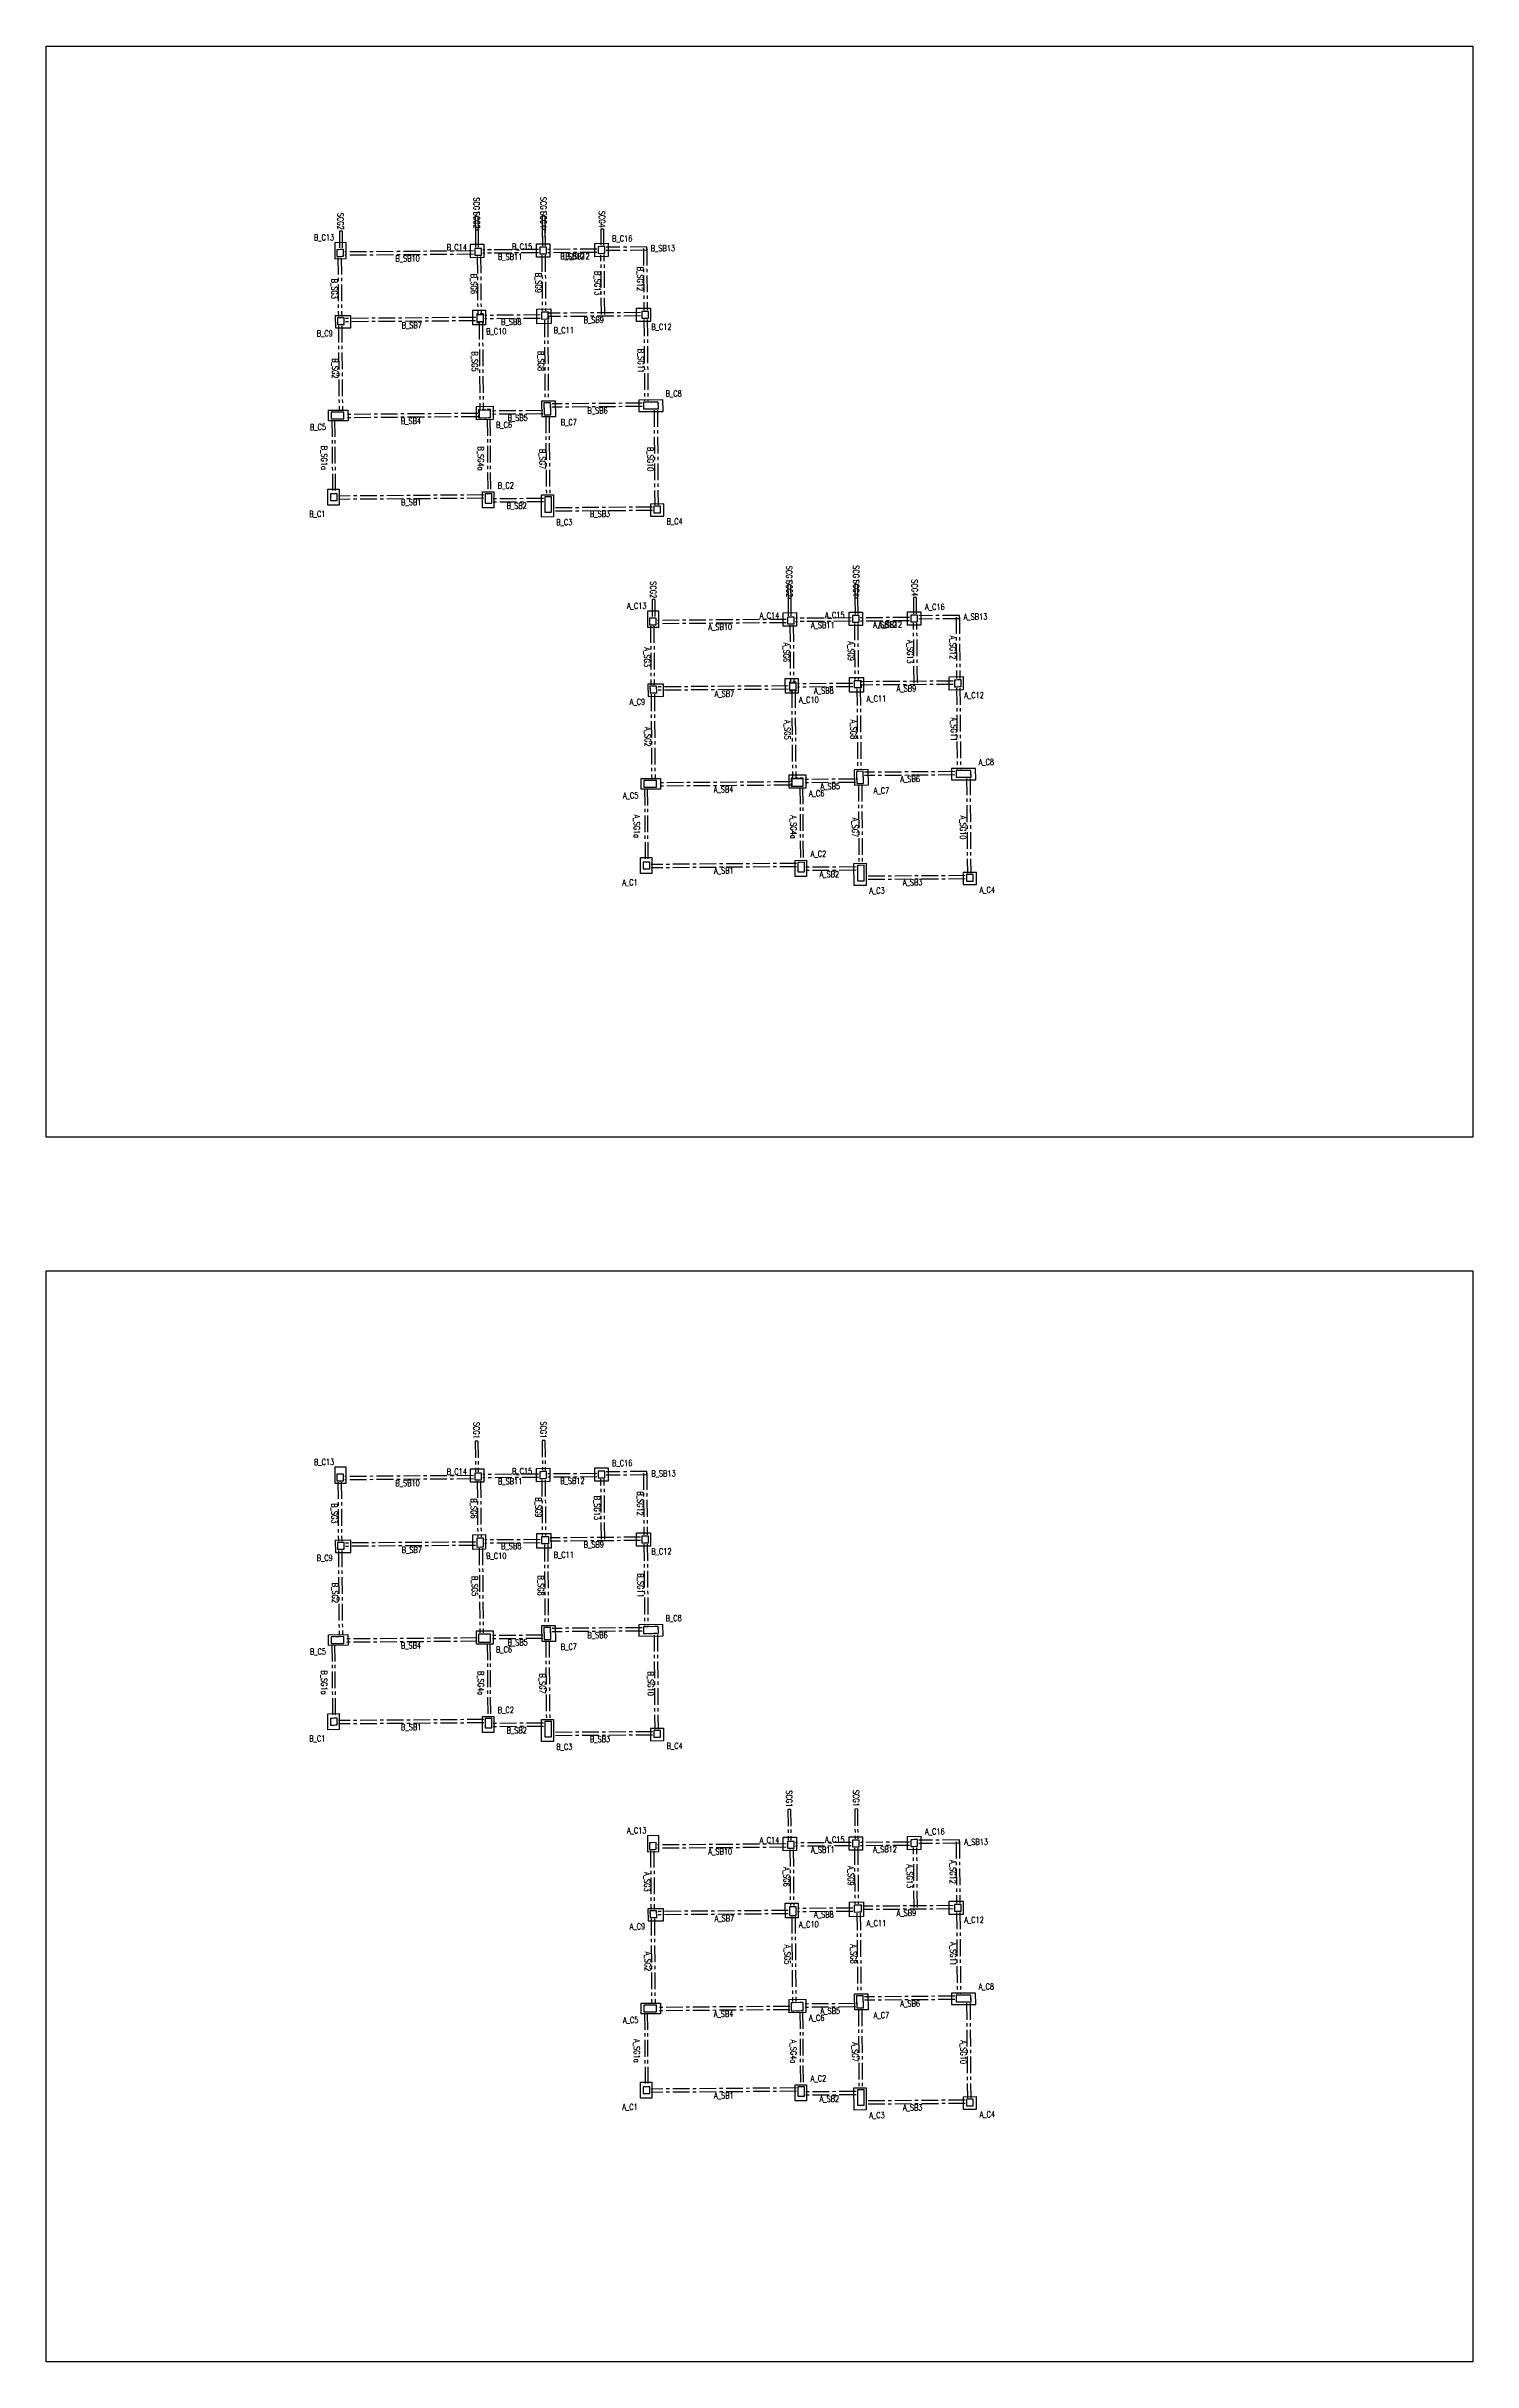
# Model space of a CAD drawing. Header units: millimetres. Extents: x 39613 to 69886, y 27475 to 191272.
# Drawn here: x 50002 to 60666, y 155650 to 172961 of the extents above; entities that cross this region are included whole.
import ezdxf
from ezdxf.enums import TextEntityAlignment as Align

# ---------------------------------------------------------------- set-up
doc = ezdxf.new("R2010")
doc.units = ezdxf.units.MM
doc.header["$LTSCALE"] = 100
doc.header["$MEASUREMENT"] = 0
doc.linetypes.add('CENTER', pattern=[2, 1.25, -0.25, 0.25, -0.25])
doc.linetypes.add('HIDDEN', pattern=[0.375, 0.25, -0.125])
for name, color, linetype in [('TC-COLUMN', 1, 'Continuous'), ('TC-TB', 2, 'Continuous'), ('TC-TC', 4, 'Continuous'), ('TC-虛鋼柱', 4, 'HIDDEN'), ('TC-鋼柱', 11, 'Continuous'), ('TC-鋼粱', 183, 'CENTER')]:
    doc.layers.add(name, color=color, linetype=linetype)
doc.styles.get("Standard").update_dxf_attribs({"font": 'txt.shx', "width": 0.8, "bigfont": 'ae.shx'})

msp = doc.modelspace()

# ---------------------------------------------------------------- linework, layer by layer
at = {"layer": 'Defpoints'}
for points in [[(60666.19, 172961.07), (60666.19, 164805.7), (50001.56, 164805.7), (50001.56, 172961.07)], [(60666.19, 163805.7), (60666.19, 155650.34), (50001.56, 155650.34), (50001.56, 163805.7)]]:
    msp.add_lwpolyline(points, close=True, dxfattribs=at)
at = {"layer": 'TC-COLUMN'}
for points in [[(52244.19, 171373.6), (52243.27, 171493.6), (52158.27, 171492.95), (52159.19, 171372.95)], [(53273.23, 171481.51), (53274, 171381.51), (53174, 171380.74), (53173.23, 171480.74)], [(53665.78, 171484.52), (53765.77, 171485.29), (53766.54, 171385.29), (53666.54, 171384.53)], [(54102.65, 171487.88), (54202.65, 171488.65), (54203.42, 171388.65), (54103.42, 171387.88)], [(52163.17, 170855.78), (52278.16, 170856.66), (52277.47, 170946.66), (52162.47, 170945.78)], [(53285.41, 170879.58), (53190.41, 170878.85), (53189.57, 170988.85), (53284.57, 170989.58)], [(53775.19, 170887.85), (53670.19, 170887.04), (53669.35, 170997.04), (53774.35, 170997.84)], [(54414.36, 171002.54), (54519.35, 171003.34), (54520.12, 170903.35), (54415.12, 170902.54)], [(52111.78, 170240.55), (52256.78, 170241.67), (52257.39, 170161.67), (52112.4, 170160.55)], [(53217.6, 170269.05), (53342.59, 170270.01), (53343.36, 170170.01), (53218.37, 170169.05)], [(53807.3, 170310.58), (53808.22, 170190.58), (53708.22, 170189.81), (53707.3, 170309.81)], [(54432.28, 170315.36), (54432.93, 170230.37), (54612.92, 170231.76), (54612.27, 170316.75)], [(52192.23, 169531.09), (52107.24, 169530.43), (52106.32, 169650.43), (52191.31, 169651.08)], [(53348.43, 169510.03), (53263.43, 169509.37), (53262.51, 169629.37), (53347.51, 169630.02)], [(53702.83, 169606.95), (53792.83, 169607.64), (53794.1, 169442.64), (53704.1, 169441.95)], [(54618.93, 169449.28), (54618.24, 169539.28), (54518.25, 169538.51), (54518.94, 169448.52)], [(54581.62, 168618.97), (54580.7, 168738.97), (54495.7, 168738.32), (54496.62, 168618.32)], [(55610.66, 168726.88), (55611.43, 168626.88), (55511.43, 168626.11), (55510.66, 168726.11)], [(56003.21, 168729.89), (56103.2, 168730.66), (56103.97, 168630.66), (56003.97, 168629.9)], [(56440.08, 168733.25), (56540.08, 168734.02), (56540.85, 168634.02), (56440.85, 168633.25)], [(54500.6, 168101.15), (54615.59, 168102.03), (54614.9, 168192.03), (54499.91, 168191.15)], [(55622.84, 168124.95), (55527.84, 168124.22), (55527, 168234.22), (55622, 168234.95)], [(56112.62, 168133.22), (56007.62, 168132.41), (56006.78, 168242.41), (56111.78, 168243.21)], [(56751.79, 168247.91), (56856.78, 168248.71), (56857.55, 168148.72), (56752.56, 168147.91)], [(54449.21, 167485.92), (54594.21, 167487.04), (54594.82, 167407.04), (54449.83, 167405.92)], [(55555.03, 167514.42), (55680.02, 167515.38), (55680.79, 167415.38), (55555.8, 167414.42)], [(56144.73, 167555.94), (56145.65, 167435.95), (56045.65, 167435.18), (56044.73, 167555.18)], [(56769.71, 167560.73), (56770.36, 167475.74), (56950.35, 167477.13), (56949.7, 167562.12)], [(54529.67, 166776.46), (54444.67, 166775.8), (54443.75, 166895.8), (54528.74, 166896.45)], [(55685.86, 166755.4), (55600.86, 166754.74), (55599.94, 166874.74), (55684.94, 166875.39)], [(56040.26, 166852.32), (56130.26, 166853.01), (56131.53, 166688.01), (56041.53, 166687.32)], [(56956.36, 166694.65), (56955.67, 166784.65), (56855.68, 166783.88), (56856.37, 166693.89)], [(52244.19, 162218.24), (52243.27, 162338.23), (52158.27, 162337.58), (52159.19, 162217.58)], [(53273.23, 162326.14), (53274, 162226.15), (53174, 162225.38), (53173.23, 162325.38)], [(53665.78, 162329.16), (53765.77, 162329.93), (53766.54, 162229.93), (53666.54, 162229.16)], [(54102.65, 162332.51), (54202.65, 162333.28), (54203.42, 162233.28), (54103.42, 162232.52)], [(52163.17, 161700.41), (52278.16, 161701.3), (52277.47, 161791.29), (52162.47, 161790.41)], [(53285.41, 161724.22), (53190.41, 161723.49), (53189.57, 161833.49), (53284.57, 161834.22)], [(53775.19, 161732.48), (53670.19, 161731.67), (53669.35, 161841.67), (53774.35, 161842.48)], [(54414.36, 161847.17), (54519.35, 161847.98), (54520.12, 161747.98), (54415.12, 161747.17)], [(52111.78, 161085.19), (52256.78, 161086.3), (52257.39, 161006.3), (52112.4, 161005.19)], [(53217.6, 161113.68), (53342.59, 161114.64), (53343.36, 161014.64), (53218.37, 161013.68)], [(53807.3, 161155.21), (53808.22, 161035.21), (53708.22, 161034.45), (53707.3, 161154.44)], [(54432.28, 161160), (54432.93, 161075.01), (54612.92, 161076.4), (54612.27, 161161.39)], [(52192.23, 160375.72), (52107.24, 160375.07), (52106.32, 160495.06), (52191.31, 160495.72)], [(53348.43, 160354.66), (53263.43, 160354.01), (53262.51, 160474.01), (53347.51, 160474.66)], [(53702.83, 160451.58), (53792.83, 160452.27), (53794.1, 160287.28), (53704.1, 160286.59)], [(54618.93, 160293.92), (54618.24, 160383.92), (54518.25, 160383.15), (54518.94, 160293.15)], [(54581.62, 159463.61), (54580.7, 159583.6), (54495.7, 159582.95), (54496.62, 159462.95)], [(55610.66, 159571.51), (55611.43, 159471.52), (55511.43, 159470.75), (55510.66, 159570.74)], [(56003.21, 159574.53), (56103.2, 159575.3), (56103.97, 159475.3), (56003.97, 159474.53)], [(56440.08, 159577.88), (56540.08, 159578.65), (56540.85, 159478.65), (56440.85, 159477.89)], [(56112.62, 158977.85), (56007.62, 158977.04), (56006.78, 159087.04), (56111.78, 159087.85)], [(56751.79, 159092.54), (56856.78, 159093.35), (56857.55, 158993.35), (56752.56, 158992.54)], [(54500.6, 158945.78), (54615.59, 158946.67), (54614.9, 159036.66), (54499.91, 159035.78)], [(55622.84, 158969.59), (55527.84, 158968.86), (55527, 159078.86), (55622, 159079.59)], [(56144.73, 158400.58), (56145.65, 158280.58), (56045.65, 158279.82), (56044.73, 158399.81)], [(56769.71, 158405.37), (56770.36, 158320.37), (56950.35, 158321.77), (56949.7, 158406.76)], [(54449.21, 158330.56), (54594.21, 158331.67), (54594.82, 158251.67), (54449.83, 158250.56)], [(55555.03, 158359.05), (55680.02, 158360.01), (55680.79, 158260.01), (55555.8, 158259.05)], [(54529.67, 157621.09), (54444.67, 157620.44), (54443.75, 157740.43), (54528.74, 157741.09)], [(55685.86, 157600.03), (55600.86, 157599.38), (55599.94, 157719.38), (55684.94, 157720.03)], [(56040.26, 157696.95), (56130.26, 157697.64), (56131.53, 157532.65), (56041.53, 157531.96)], [(56956.36, 157539.29), (56955.67, 157629.29), (56855.68, 157628.52), (56856.37, 157538.52)]]:
    msp.add_lwpolyline(points, close=True, dxfattribs=at)
at = {"layer": 'TC-虛鋼柱'}
for points in [[(52174.06, 171390.56), (52224.06, 171390.95), (52223.67, 171440.95), (52173.68, 171440.56)], [(53206.36, 171398.49), (53256.36, 171398.88), (53255.98, 171448.87), (53205.98, 171448.49)], [(53691.35, 171409.72), (53741.35, 171410.1), (53740.97, 171460.1), (53690.97, 171459.72)], [(54128.23, 171413.07), (54178.23, 171413.46), (54177.84, 171463.46), (54127.85, 171463.07)], [(52177.97, 170880.89), (52227.97, 170881.28), (52227.59, 170931.28), (52177.59, 170930.89)], [(53220.28, 170896.58), (53270.28, 170896.97), (53269.78, 170961.97), (53219.78, 170961.58)], [(53704.92, 170922.31), (53759.92, 170922.73), (53759.54, 170972.73), (53704.54, 170972.31)], [(54454.93, 170927.85), (54504.93, 170928.23), (54504.55, 170978.23), (54454.55, 170977.84)], [(52132.28, 170175.71), (52227.28, 170176.44), (52226.9, 170226.44), (52131.9, 170225.71)], [(53233.25, 170184.16), (53323.25, 170184.85), (53322.79, 170244.85), (53232.79, 170244.16)], [(53723.1, 170204.93), (53773.1, 170205.31), (53772.41, 170295.31), (53722.41, 170294.92)], [(54577.77, 170251.48), (54577.39, 170301.48), (54467.39, 170300.63), (54467.78, 170250.63)], [(52126.97, 169565.59), (52176.97, 169565.97), (52176.58, 169615.97), (52126.58, 169615.58)], [(53283.16, 169544.53), (53333.16, 169544.91), (53332.62, 169614.91), (53282.63, 169614.53)], [(53728.83, 169477.13), (53778.83, 169477.52), (53777.95, 169592.51), (53727.95, 169592.13)], [(54543.74, 169473.71), (54593.74, 169474.09), (54593.36, 169524.09), (54543.36, 169523.71)], [(54511.49, 168635.93), (54561.49, 168636.32), (54561.1, 168686.32), (54511.11, 168685.93)], [(55543.79, 168643.86), (55593.79, 168644.25), (55593.41, 168694.24), (55543.41, 168693.86)], [(56028.78, 168655.09), (56078.78, 168655.47), (56078.4, 168705.47), (56028.4, 168705.09)], [(56465.66, 168658.44), (56515.66, 168658.83), (56515.27, 168708.82), (56465.28, 168708.44)], [(54515.4, 168126.26), (54565.4, 168126.65), (54565.02, 168176.65), (54515.02, 168176.26)], [(55557.71, 168141.95), (55607.71, 168142.34), (55607.21, 168207.34), (55557.21, 168206.95)], [(56042.35, 168167.68), (56097.35, 168168.1), (56096.97, 168218.1), (56041.97, 168217.68)], [(56792.36, 168173.22), (56842.36, 168173.6), (56841.98, 168223.6), (56791.98, 168223.21)], [(54469.71, 167421.08), (54564.71, 167421.81), (54564.33, 167471.81), (54469.33, 167471.08)], [(55570.68, 167429.53), (55660.68, 167430.22), (55660.22, 167490.22), (55570.22, 167489.53)], [(56060.54, 167450.3), (56110.53, 167450.68), (56109.84, 167540.68), (56059.84, 167540.29)], [(56915.2, 167496.85), (56914.82, 167546.85), (56804.82, 167546), (56805.21, 167496)], [(54464.4, 166810.96), (54514.4, 166811.34), (54514.01, 166861.34), (54464.01, 166860.95)], [(55620.59, 166789.9), (55670.59, 166790.28), (55670.05, 166860.28), (55620.06, 166859.9)], [(56066.26, 166722.5), (56116.26, 166722.89), (56115.38, 166837.88), (56065.38, 166837.5)], [(56881.17, 166719.08), (56931.17, 166719.46), (56930.79, 166769.46), (56880.79, 166769.07)], [(52174.06, 162235.2), (52224.06, 162235.58), (52223.67, 162285.58), (52173.68, 162285.2)], [(53206.36, 162243.13), (53256.36, 162243.51), (53255.98, 162293.51), (53205.98, 162293.13)], [(53691.35, 162254.35), (53741.35, 162254.74), (53740.97, 162304.73), (53690.97, 162304.35)], [(54128.23, 162257.71), (54178.23, 162258.09), (54177.84, 162308.09), (54127.85, 162307.71)], [(52177.97, 161725.53), (52227.97, 161725.91), (52227.59, 161775.91), (52177.59, 161775.53)], [(53220.28, 161741.22), (53270.28, 161741.6), (53269.78, 161806.6), (53219.78, 161806.22)], [(53704.92, 161766.94), (53759.92, 161767.36), (53759.54, 161817.36), (53704.54, 161816.94)], [(54454.93, 161772.48), (54504.93, 161772.86), (54504.55, 161822.86), (54454.55, 161822.48)], [(52132.28, 161020.34), (52227.28, 161021.07), (52226.9, 161071.07), (52131.9, 161070.34)], [(53233.25, 161028.8), (53323.25, 161029.49), (53322.79, 161089.49), (53232.79, 161088.8)], [(53723.1, 161049.56), (53773.1, 161049.94), (53772.41, 161139.94), (53722.41, 161139.56)], [(54577.77, 161096.11), (54577.39, 161146.11), (54467.39, 161145.27), (54467.78, 161095.27)], [(52126.97, 160410.22), (52176.97, 160410.6), (52176.58, 160460.6), (52126.58, 160460.22)], [(53283.16, 160389.16), (53333.16, 160389.55), (53332.62, 160459.54), (53282.63, 160459.16)], [(53728.83, 160321.77), (53778.83, 160322.15), (53777.95, 160437.15), (53727.95, 160436.76)], [(54543.74, 160318.34), (54593.74, 160318.73), (54593.36, 160368.72), (54543.36, 160368.34)], [(54511.49, 159480.57), (54561.49, 159480.95), (54561.1, 159530.95), (54511.11, 159530.57)], [(55543.79, 159488.5), (55593.79, 159488.88), (55593.41, 159538.88), (55543.41, 159538.5)], [(56028.78, 159499.72), (56078.78, 159500.11), (56078.4, 159550.1), (56028.4, 159549.72)], [(56465.66, 159503.08), (56515.66, 159503.46), (56515.27, 159553.46), (56465.28, 159553.08)], [(54515.4, 158970.9), (54565.4, 158971.28), (54565.02, 159021.28), (54515.02, 159020.9)], [(55557.71, 158986.59), (55607.71, 158986.97), (55607.21, 159051.97), (55557.21, 159051.59)], [(56042.35, 159012.31), (56097.35, 159012.73), (56096.97, 159062.73), (56041.97, 159062.31)], [(56792.36, 159017.85), (56842.36, 159018.23), (56841.98, 159068.23), (56791.98, 159067.85)], [(54469.71, 158265.71), (54564.71, 158266.44), (54564.33, 158316.44), (54469.33, 158315.71)], [(55570.68, 158274.17), (55660.68, 158274.86), (55660.22, 158334.86), (55570.22, 158334.17)], [(56060.54, 158294.93), (56110.53, 158295.31), (56109.84, 158385.31), (56059.84, 158384.93)], [(56915.2, 158341.48), (56914.82, 158391.48), (56804.82, 158390.64), (56805.21, 158340.64)], [(54464.4, 157655.59), (54514.4, 157655.97), (54514.01, 157705.97), (54464.01, 157705.59)], [(55620.59, 157634.53), (55670.59, 157634.92), (55670.05, 157704.91), (55620.06, 157704.53)], [(56066.26, 157567.14), (56116.26, 157567.52), (56115.38, 157682.52), (56065.38, 157682.13)], [(56881.17, 157563.71), (56931.17, 157564.1), (56930.79, 157614.09), (56880.79, 157613.71)]]:
    msp.add_lwpolyline(points, close=True, dxfattribs=at)
at = {"layer": 'TC-鋼柱'}
for points in [[(52174.06, 171390.56), (52224.06, 171390.95), (52223.67, 171440.95), (52173.68, 171440.56)], [(53206.36, 171398.49), (53256.36, 171398.88), (53255.98, 171448.87), (53205.98, 171448.49)], [(53691.35, 171409.72), (53741.35, 171410.1), (53740.97, 171460.1), (53690.97, 171459.72)], [(54128.23, 171413.07), (54178.23, 171413.46), (54177.84, 171463.46), (54127.85, 171463.07)], [(52177.97, 170880.89), (52227.97, 170881.28), (52227.59, 170931.28), (52177.59, 170930.89)], [(53220.22, 170904.08), (53270.22, 170904.47), (53269.84, 170954.47), (53219.84, 170954.08)], [(53704.92, 170922.31), (53754.92, 170922.69), (53754.54, 170972.69), (53704.54, 170972.31)], [(54454.93, 170927.85), (54504.93, 170928.23), (54504.55, 170978.23), (54454.55, 170977.84)], [(52132.28, 170175.71), (52227.28, 170176.44), (52226.9, 170226.44), (52131.9, 170225.71)], [(53238.25, 170184.2), (53323.25, 170184.85), (53322.82, 170239.85), (53237.83, 170239.2)], [(53723.1, 170204.93), (53773.1, 170205.31), (53772.41, 170295.31), (53722.41, 170294.92)], [(54577.77, 170251.48), (54577.39, 170301.48), (54467.39, 170300.63), (54467.78, 170250.63)], [(52126.97, 169565.59), (52176.97, 169565.97), (52176.58, 169615.97), (52126.58, 169615.58)], [(53283.16, 169544.53), (53333.16, 169544.91), (53332.62, 169614.91), (53282.63, 169614.53)], [(53728.83, 169477.13), (53778.83, 169477.52), (53777.95, 169592.51), (53727.95, 169592.13)], [(54543.74, 169473.71), (54593.74, 169474.09), (54593.36, 169524.09), (54543.36, 169523.71)], [(54511.49, 168635.93), (54561.49, 168636.32), (54561.1, 168686.32), (54511.11, 168685.93)], [(55543.79, 168643.86), (55593.79, 168644.25), (55593.41, 168694.24), (55543.41, 168693.86)], [(56028.78, 168655.09), (56078.78, 168655.47), (56078.4, 168705.47), (56028.4, 168705.09)], [(56465.66, 168658.44), (56515.66, 168658.83), (56515.27, 168708.82), (56465.28, 168708.44)], [(54515.4, 168126.26), (54565.4, 168126.65), (54565.02, 168176.65), (54515.02, 168176.26)], [(55557.65, 168149.45), (55607.65, 168149.84), (55607.27, 168199.84), (55557.27, 168199.45)], [(56042.35, 168167.68), (56092.35, 168168.06), (56091.97, 168218.06), (56041.97, 168217.68)], [(56792.36, 168173.22), (56842.36, 168173.6), (56841.98, 168223.6), (56791.98, 168223.21)], [(54469.71, 167421.08), (54564.71, 167421.81), (54564.33, 167471.81), (54469.33, 167471.08)], [(55575.68, 167429.57), (55660.68, 167430.22), (55660.26, 167485.22), (55575.26, 167484.57)], [(56060.54, 167450.3), (56110.53, 167450.68), (56109.84, 167540.68), (56059.84, 167540.29)], [(56915.2, 167496.85), (56914.82, 167546.85), (56804.82, 167546), (56805.21, 167496)], [(54464.4, 166810.96), (54514.4, 166811.34), (54514.01, 166861.34), (54464.01, 166860.95)], [(55620.59, 166789.9), (55670.59, 166790.28), (55670.05, 166860.28), (55620.06, 166859.9)], [(56066.26, 166722.5), (56116.26, 166722.89), (56115.38, 166837.88), (56065.38, 166837.5)], [(56881.17, 166719.08), (56931.17, 166719.46), (56930.79, 166769.46), (56880.79, 166769.07)], [(52174.06, 162235.2), (52224.06, 162235.58), (52223.67, 162285.58), (52173.68, 162285.2)], [(53206.36, 162243.13), (53256.36, 162243.51), (53255.98, 162293.51), (53205.98, 162293.13)], [(53691.35, 162254.35), (53741.35, 162254.74), (53740.97, 162304.73), (53690.97, 162304.35)], [(54128.23, 162257.71), (54178.23, 162258.09), (54177.84, 162308.09), (54127.85, 162307.71)], [(52177.97, 161725.53), (52227.97, 161725.91), (52227.59, 161775.91), (52177.59, 161775.53)], [(53220.28, 161741.22), (53270.28, 161741.6), (53269.78, 161806.6), (53219.78, 161806.22)], [(53704.92, 161766.94), (53759.92, 161767.36), (53759.54, 161817.36), (53704.54, 161816.94)], [(54454.93, 161772.48), (54504.93, 161772.86), (54504.55, 161822.86), (54454.55, 161822.48)], [(52132.28, 161020.34), (52227.28, 161021.07), (52226.9, 161071.07), (52131.9, 161070.34)], [(53233.25, 161028.8), (53323.25, 161029.49), (53322.79, 161089.49), (53232.79, 161088.8)], [(53723.1, 161049.56), (53773.1, 161049.94), (53772.41, 161139.94), (53722.41, 161139.56)], [(54577.77, 161096.11), (54577.39, 161146.11), (54467.39, 161145.27), (54467.78, 161095.27)], [(52126.97, 160410.22), (52176.97, 160410.6), (52176.58, 160460.6), (52126.58, 160460.22)], [(53283.16, 160389.16), (53333.16, 160389.55), (53332.62, 160459.54), (53282.63, 160459.16)], [(53728.83, 160321.77), (53778.83, 160322.15), (53777.95, 160437.15), (53727.95, 160436.76)], [(54543.74, 160318.34), (54593.74, 160318.73), (54593.36, 160368.72), (54543.36, 160368.34)], [(54511.49, 159480.57), (54561.49, 159480.95), (54561.1, 159530.95), (54511.11, 159530.57)], [(55543.79, 159488.5), (55593.79, 159488.88), (55593.41, 159538.88), (55543.41, 159538.5)], [(56028.78, 159499.72), (56078.78, 159500.11), (56078.4, 159550.1), (56028.4, 159549.72)], [(56465.66, 159503.08), (56515.66, 159503.46), (56515.27, 159553.46), (56465.28, 159553.08)], [(54515.4, 158970.9), (54565.4, 158971.28), (54565.02, 159021.28), (54515.02, 159020.9)], [(55557.71, 158986.59), (55607.71, 158986.97), (55607.21, 159051.97), (55557.21, 159051.59)], [(56042.35, 159012.31), (56097.35, 159012.73), (56096.97, 159062.73), (56041.97, 159062.31)], [(56792.36, 159017.85), (56842.36, 159018.23), (56841.98, 159068.23), (56791.98, 159067.85)], [(54469.71, 158265.71), (54564.71, 158266.44), (54564.33, 158316.44), (54469.33, 158315.71)], [(55570.68, 158274.17), (55660.68, 158274.86), (55660.22, 158334.86), (55570.22, 158334.17)], [(56060.54, 158294.93), (56110.53, 158295.31), (56109.84, 158385.31), (56059.84, 158384.93)], [(56915.2, 158341.48), (56914.82, 158391.48), (56804.82, 158390.64), (56805.21, 158340.64)], [(54464.4, 157655.59), (54514.4, 157655.97), (54514.01, 157705.97), (54464.01, 157705.59)], [(55620.59, 157634.53), (55670.59, 157634.92), (55670.05, 157704.91), (55620.06, 157704.53)], [(56066.26, 157567.14), (56116.26, 157567.52), (56115.38, 157682.52), (56065.38, 157682.13)], [(56881.17, 157563.71), (56931.17, 157564.1), (56930.79, 157614.09), (56880.79, 157613.71)]]:
    msp.add_lwpolyline(points, close=True, dxfattribs=at)
at = {"layer": 'TC-鋼粱'}
for p, q in [((52212.62, 171578.73), (52192.62, 171578.57)), ((52192.62, 171578.57), (52193.6, 171450.72)), ((52212.62, 171578.73), (52213.6, 171450.87)), ((53229.13, 171688.69), (53209.14, 171688.54)), ((53209.14, 171688.54), (53210.9, 171458.53)), ((53229.92, 171586.54), (53209.92, 171586.38)), ((53209.92, 171586.38), (53210.9, 171458.53)), ((53229.13, 171688.69), (53230.9, 171458.68)), ((53229.92, 171586.54), (53230.9, 171458.68)), ((53729.18, 171692.53), (53709.18, 171692.38)), ((53709.18, 171692.38), (53710.89, 171469.87)), ((53729.97, 171590.38), (53709.97, 171590.22)), ((53709.97, 171590.22), (53710.89, 171469.87)), ((53729.18, 171692.53), (53730.89, 171470.02)), ((53729.97, 171590.38), (53730.89, 171470.02)), ((54167.02, 171593.73), (54147.02, 171593.58)), ((54147.02, 171593.58), (54147.94, 171473.23)), ((54167.02, 171593.73), (54167.94, 171473.38)), ((52181.64, 171380.62), (52185.01, 170940.95)), ((52206.64, 171380.81), (52210.01, 170941.14)), ((53196.11, 171430.91), (52233.81, 171423.52)), ((53196.11, 171430.91), (52233.81, 171423.52)), ((53196.31, 171405.92), (52234, 171398.52)), ((53196.31, 171405.92), (52234, 171398.52)), ((53223.91, 171388.63), (53227.17, 170964.14)), ((53248.91, 171388.82), (53252.17, 170964.33)), ((53681.1, 171442.14), (53266.05, 171438.95)), ((53676.1, 171442.1), (53266.05, 171438.95)), ((53681.29, 171417.14), (53266.25, 171413.95)), ((53676.29, 171417.1), (53266.25, 171413.95)), ((53706.43, 171399.83), (53709.63, 170982.35)), ((53731.43, 171400.02), (53734.63, 170982.54)), ((54117.98, 171445.49), (53751.1, 171442.68)), ((54117.98, 171445.49), (53751.1, 171442.68)), ((54118.17, 171420.5), (53751.29, 171417.68)), ((54118.17, 171420.5), (53751.29, 171417.68)), ((54151.74, 170955.52), (54148.31, 171403.23)), ((54176.74, 170955.71), (54173.31, 171403.42)), ((54490.84, 171460.86), (54187.88, 171458.53)), ((54491.03, 171435.86), (54188.07, 171433.53)), ((54465.94, 171448.17), (54469.47, 170987.96)), ((54491.03, 171435.86), (54490.84, 171460.86)), ((54490.94, 171448.36), (54494.47, 170988.15)), ((52185.55, 170870.95), (52190.43, 170236.16)), ((52210.55, 170871.14), (52215.42, 170236.35)), ((53209.99, 170933.82), (52237.63, 170926.35)), ((53210.18, 170908.82), (52237.82, 170901.35)), ((53237.8, 170894.22), (53242.75, 170249.24)), ((53262.8, 170894.41), (53267.75, 170249.43)), ((53694.69, 170952.23), (53279.88, 170949.04)), ((53694.89, 170927.23), (53280.07, 170924.04)), ((53725.17, 170912.46), (53729.84, 170304.98)), ((53750.17, 170912.65), (53754.84, 170305.17)), ((54444.61, 170970.27), (53764.6, 170965.05)), ((54444.8, 170945.27), (53764.79, 170940.05)), ((54470.01, 170917.96), (54474.67, 170310.69)), ((54495.01, 170918.15), (54499.67, 170310.88)), ((52137.36, 170165.75), (52141.51, 169625.7)), ((52157.36, 170165.9), (52161.51, 169625.85)), ((53228, 170216.62), (52237.03, 170209.01)), ((53228.19, 170191.62), (52237.22, 170184.01)), ((53298.32, 170174.66), (53302.55, 169624.68)), ((53318.32, 170174.82), (53322.55, 169624.83)), ((53712.86, 170237.35), (53332.87, 170234.43)), ((53713.05, 170212.35), (53333.06, 170209.43)), ((53735.82, 170194.89), (53740.37, 169602.22)), ((53760.82, 170195.08), (53765.37, 169602.42)), ((54457.45, 170293.06), (53782.47, 170287.87)), ((54457.64, 170268.06), (53782.66, 170262.87)), ((54545.35, 170241.23), (54550.78, 169533.76)), ((54570.35, 170241.42), (54575.78, 169533.95)), ((53272.68, 169606.95), (52186.72, 169598.61)), ((53272.88, 169581.95), (52186.91, 169573.61)), ((53718.04, 169580.37), (53342.91, 169577.49)), ((53718.23, 169555.37), (53343.1, 169552.49)), ((54533.42, 169515.82), (53788.58, 169510.1)), ((54533.61, 169490.82), (53788.77, 169485.1)), ((54550.18, 168824.1), (54530.18, 168823.94)), ((54530.18, 168823.94), (54531.16, 168696.09)), ((54550.18, 168824.1), (54551.16, 168696.24)), ((55566.56, 168934.06), (55546.57, 168933.91)), ((55546.57, 168933.91), (55548.33, 168703.9)), ((55567.48, 168831.91), (55547.48, 168831.76)), ((55547.48, 168831.76), (55548.46, 168703.9)), ((55566.56, 168934.06), (55568.33, 168704.05)), ((55567.48, 168831.91), (55568.46, 168704.05)), ((56066.61, 168937.9), (56046.61, 168937.75)), ((56046.61, 168937.75), (56048.32, 168715.24)), ((56067.53, 168835.75), (56047.53, 168835.59)), ((56047.53, 168835.59), (56048.45, 168715.24)), ((56066.61, 168937.9), (56068.32, 168715.39)), ((56067.53, 168835.75), (56068.45, 168715.39)), ((56504.58, 168839.1), (56484.58, 168838.95)), ((56484.58, 168838.95), (56485.5, 168718.6)), ((56504.58, 168839.1), (56505.5, 168718.75)), ((54519.07, 168625.99), (54522.44, 168186.32)), ((54544.07, 168626.18), (54547.44, 168186.51)), ((55533.54, 168676.28), (54571.24, 168668.89)), ((55533.54, 168676.28), (54571.24, 168668.89)), ((55533.74, 168651.29), (54571.43, 168643.89)), ((55533.74, 168651.29), (54571.43, 168643.89)), ((55561.34, 168634), (55564.6, 168209.51)), ((55586.34, 168634.19), (55589.6, 168209.7)), ((56018.53, 168687.51), (55603.48, 168684.32)), ((56013.53, 168687.47), (55603.48, 168684.32)), ((56018.72, 168662.51), (55603.68, 168659.32)), ((56013.72, 168662.47), (55603.68, 168659.32)), ((56043.86, 168645.2), (56047.06, 168227.72)), ((56068.86, 168645.39), (56072.06, 168227.91)), ((56455.41, 168690.86), (56088.53, 168688.05)), ((56455.41, 168690.86), (56088.53, 168688.05)), ((56455.6, 168665.87), (56088.72, 168663.05)), ((56455.6, 168665.87), (56088.72, 168663.05)), ((56489.17, 168200.89), (56485.74, 168648.6)), ((56514.17, 168201.08), (56510.74, 168648.79)), ((56828.27, 168706.23), (56525.31, 168703.9)), ((56828.46, 168681.23), (56525.5, 168678.9)), ((56803.37, 168693.54), (56806.9, 168233.33)), ((56828.46, 168681.23), (56828.27, 168706.23)), ((56828.37, 168693.73), (56831.9, 168233.52)), ((54522.98, 168116.32), (54527.86, 167481.53)), ((54547.98, 168116.51), (54552.85, 167481.72)), ((55547.42, 168179.19), (54575.06, 168171.72)), ((55547.61, 168154.19), (54575.25, 168146.72)), ((55575.23, 168139.59), (55580.18, 167494.61)), ((55600.23, 168139.78), (55605.18, 167494.8)), ((56032.12, 168197.6), (55617.31, 168194.41)), ((56032.32, 168172.6), (55617.5, 168169.41)), ((56062.6, 168157.83), (56067.27, 167550.35)), ((56087.6, 168158.02), (56092.27, 167550.54)), ((56782.04, 168215.64), (56102.03, 168210.42)), ((56782.23, 168190.64), (56102.22, 168185.42)), ((56807.44, 168163.33), (56812.1, 167556.06)), ((56832.44, 168163.52), (56837.1, 167556.25)), ((54474.79, 167411.12), (54478.94, 166871.07)), ((54494.79, 167411.27), (54498.94, 166871.22)), ((55565.43, 167461.99), (54574.46, 167454.38)), ((55565.62, 167436.99), (54574.65, 167429.38)), ((55635.76, 167420.03), (55639.98, 166870.05)), ((55655.75, 167420.19), (55659.98, 166870.2)), ((56050.29, 167482.72), (55670.3, 167479.8)), ((56050.48, 167457.72), (55670.49, 167454.8)), ((56073.25, 167440.26), (56077.8, 166847.59)), ((56098.25, 167440.45), (56102.8, 166847.79)), ((56794.88, 167538.43), (56119.9, 167533.24)), ((56795.07, 167513.43), (56120.09, 167508.24)), ((56882.78, 167486.6), (56888.21, 166779.13)), ((56907.78, 167486.79), (56913.21, 166779.32)), ((55610.11, 166852.32), (54524.15, 166843.98)), ((55610.31, 166827.32), (54524.34, 166818.98)), ((56055.47, 166825.74), (55680.34, 166822.86)), ((56055.66, 166800.74), (55680.53, 166797.86)), ((56870.85, 166761.19), (56126.01, 166755.47)), ((56871.04, 166736.19), (56126.2, 166730.47)), ((53229.13, 162533.33), (53209.14, 162533.17)), ((53209.14, 162533.17), (53210.9, 162303.16)), ((53229.13, 162533.33), (53230.9, 162303.32)), ((53729.18, 162537.17), (53709.18, 162537.02)), ((53709.18, 162537.02), (53710.89, 162314.5)), ((53729.18, 162537.17), (53730.89, 162314.66)), ((52181.64, 162225.26), (52185.01, 161785.58)), ((52206.64, 162225.45), (52210.01, 161785.78)), ((53196.11, 162275.55), (52233.81, 162268.16)), ((53196.31, 162250.55), (52234, 162243.16)), ((53223.91, 162233.26), (53227.12, 161816.27)), ((53248.91, 162233.45), (53252.12, 161816.47)), ((53681.1, 162286.77), (53266.05, 162283.59)), ((53681.29, 162261.77), (53266.25, 162258.59)), ((53706.43, 162244.47), (53709.63, 161826.98)), ((53731.43, 162244.66), (53734.63, 161827.17)), ((54117.98, 162290.13), (53751.1, 162287.31)), ((54118.17, 162265.13), (53751.29, 162262.31)), ((54151.74, 161800.15), (54148.31, 162247.86)), ((54176.74, 161800.35), (54173.31, 162248.05)), ((54490.84, 162305.49), (54187.88, 162303.17)), ((54491.03, 162280.49), (54188.07, 162278.17)), ((54465.94, 162292.8), (54469.47, 161832.59)), ((54491.03, 162280.49), (54490.84, 162305.49)), ((54490.94, 162292.99), (54494.47, 161832.79)), ((52185.55, 161715.59), (52190.43, 161080.79)), ((52210.55, 161715.78), (52215.42, 161080.98)), ((53209.99, 161778.45), (52237.63, 161770.99)), ((53210.18, 161753.46), (52237.82, 161745.99)), ((53237.85, 161731.35), (53242.71, 161098.87)), ((53262.85, 161731.55), (53267.71, 161099.06)), ((53694.69, 161796.86), (53279.88, 161793.68)), ((53694.89, 161771.87), (53280.07, 161768.68)), ((53725.17, 161757.1), (53729.84, 161149.61)), ((53750.17, 161757.29), (53754.84, 161149.81)), ((54444.61, 161814.9), (53769.6, 161809.72)), ((54444.8, 161789.9), (53769.79, 161784.72)), ((54470.01, 161762.6), (54474.67, 161155.32)), ((54495.01, 161762.79), (54499.67, 161155.52)), ((52137.36, 161010.38), (52141.51, 160470.33)), ((52157.36, 161010.53), (52161.51, 160470.49)), ((53223, 161061.22), (52237.03, 161053.65)), ((53223.19, 161036.22), (52237.22, 161028.65)), ((53298.32, 161019.3), (53302.55, 160469.31)), ((53318.32, 161019.45), (53322.55, 160469.47)), ((53712.86, 161081.98), (53332.87, 161079.06)), ((53713.05, 161056.98), (53333.06, 161054.06)), ((53735.82, 161039.52), (53740.37, 160446.86)), ((53760.82, 161039.71), (53765.37, 160447.05)), ((54457.45, 161137.69), (53782.47, 161132.51)), ((54457.64, 161112.69), (53782.66, 161107.51)), ((54545.35, 161085.86), (54550.78, 160378.4)), ((54570.35, 161086.06), (54575.78, 160378.59)), ((53272.68, 160451.58), (52186.72, 160443.24)), ((53272.88, 160426.59), (52186.91, 160418.24)), ((53718.04, 160425), (53342.91, 160422.12)), ((53718.23, 160400), (53343.1, 160397.12)), ((54533.42, 160360.46), (53788.58, 160354.74)), ((54533.61, 160335.46), (53788.77, 160329.74)), ((55566.57, 159778.7), (55546.57, 159778.54)), ((55546.57, 159778.54), (55548.33, 159548.53)), ((55566.57, 159778.7), (55568.33, 159548.69)), ((56066.61, 159782.54), (56046.61, 159782.38)), ((56046.61, 159782.38), (56048.32, 159559.87)), ((56066.61, 159782.54), (56068.32, 159560.03)), ((54519.07, 159470.63), (54522.44, 159030.95)), ((54544.07, 159470.82), (54547.44, 159031.15)), ((55533.54, 159520.92), (54571.24, 159513.53)), ((55533.74, 159495.92), (54571.43, 159488.53)), ((55561.34, 159478.63), (55564.55, 159061.64)), ((55586.34, 159478.82), (55589.55, 159061.84)), ((56018.53, 159532.14), (55603.48, 159528.96)), ((56018.72, 159507.14), (55603.68, 159503.96)), ((56043.86, 159489.84), (56047.06, 159072.35)), ((56068.86, 159490.03), (56072.06, 159072.54)), ((56455.41, 159535.5), (56088.53, 159532.68)), ((56455.6, 159510.5), (56088.72, 159507.68)), ((56489.17, 159045.52), (56485.74, 159493.23)), ((56514.17, 159045.72), (56510.74, 159493.42)), ((56828.27, 159550.86), (56525.31, 159548.54)), ((56828.46, 159525.86), (56525.5, 159523.54)), ((56803.37, 159538.17), (56806.9, 159077.96)), ((56828.46, 159525.86), (56828.27, 159550.86)), ((56828.37, 159538.36), (56831.9, 159078.16)), ((54522.98, 158960.96), (54527.86, 158326.16)), ((54547.98, 158961.15), (54552.85, 158326.35)), ((55547.42, 159023.82), (54575.06, 159016.36)), ((55547.61, 158998.83), (54575.25, 158991.36)), ((55575.28, 158976.72), (55580.14, 158344.24)), ((55600.28, 158976.92), (55605.14, 158344.43)), ((56032.12, 159042.23), (55617.31, 159039.05)), ((56032.32, 159017.24), (55617.5, 159014.05)), ((56062.6, 159002.47), (56067.27, 158394.98)), ((56087.6, 159002.66), (56092.27, 158395.18)), ((56782.04, 159060.27), (56107.03, 159055.09)), ((56782.23, 159035.27), (56107.22, 159030.09)), ((56807.44, 159007.97), (56812.1, 158400.69)), ((56832.44, 159008.16), (56837.1, 158400.89)), ((54474.79, 158255.75), (54478.94, 157715.7)), ((54494.79, 158255.9), (54498.94, 157715.86)), ((55560.43, 158306.59), (54574.46, 158299.02)), ((55560.62, 158281.59), (54574.65, 158274.02)), ((55635.76, 158264.67), (55639.98, 157714.68)), ((55655.75, 158264.82), (55659.98, 157714.84)), ((56050.29, 158327.35), (55670.3, 158324.43)), ((56050.48, 158302.35), (55670.49, 158299.43)), ((56073.25, 158284.89), (56077.8, 157692.23)), ((56098.25, 158285.08), (56102.8, 157692.42)), ((56794.88, 158383.06), (56119.9, 158377.88)), ((56795.07, 158358.06), (56120.09, 158352.88)), ((56882.78, 158331.23), (56888.21, 157623.77)), ((56907.78, 158331.43), (56913.21, 157623.96)), ((55610.11, 157696.95), (54524.15, 157688.61)), ((55610.31, 157671.95), (54524.34, 157663.61)), ((56055.47, 157670.37), (55680.34, 157667.49)), ((56055.66, 157645.37), (55680.53, 157642.49)), ((56870.85, 157605.83), (56126.01, 157600.11)), ((56871.04, 157580.83), (56126.2, 157575.11))]:
    msp.add_line(p, q, dxfattribs=at)

# ---------------------------------------------------------------- texts
at = {"layer": 'TC-TB', "width": 0.8}
for s, rotation, p in [('SCG1', 270.440027, (53218.52, 171768.61)), ('SCG1', 270.440027, (53718.57, 171772.45)), ('SCG4', 270.440027, (53719.45, 171664.39)), ('SCG4', 270.440027, (54156.5, 171667.75)), ('SCG2', 270.440027, (52202.1, 171652.74)), ('SCG2', 270.440027, (53219.4, 171660.56)), ('B_SB10', 0.440027, (52702.86, 171374.62)), ('B_SB10', 0.440027, (52702.86, 171374.62)), ('B_SB11', 0.440027, (53468.98, 171388.01)), ('B_SB11', 0.440027, (53468.98, 171388.01)), ('B_SB12', 0.440027, (53934.94, 171391.59)), ('B_SB12', 0.440027, (53973.57, 171391.88)), ('B_SB13', 0.440027, (54610.95, 171451.78)), ('B_SG3', 270, (52155.92, 171148.07)), ('B_SG6', 270, (53197.98, 171184.92)), ('B_SG9', 270, (53680.51, 171193.38)), ('B_SG13', 270, (54123.05, 171189.17)), ('B_SG12', 270, (54442.67, 171221.72)), ('B_SB7', 0.440027, (52734.23, 170875.16)), ('B_SB8', 0.440027, (53477.67, 170900.7)), ('B_SB9', 0.440027, (54095, 170915.08)), ('B_SG11', 270, (54447.38, 170609.13)), ('B_SG2', 270, (52160.49, 170553.34)), ('B_SG5', 270, (53205.02, 170604.71)), ('B_SG8', 270, (53700, 170608.51)), ('B_SB4', 0.440027, (52727.92, 170160.28)), ('B_SB5', 0.440027, (53525.76, 170183.41)), ('B_SB6', 0.440027, (54122.86, 170237.99)), ('B_SG1a', 270, (52079.52, 169884.01)), ('B_SG4a', 270, (53250.59, 169879.29)), ('B_SG7', 270, (53710.77, 169875.85)), ('B_SG10', 270, (54518.16, 169874.77)), ('B_SB1', 0.440027, (52730.09, 169552.72)), ('B_SB2', 0.440027, (53518.38, 169526.33)), ('B_SB3', 0.440027, (54141.37, 169465.31)), ('SCG2', 270.440027, (54539.66, 168898.12)), ('SCG1', 270.440027, (55555.95, 169013.98)), ('SCG2', 270.440027, (55556.96, 168905.93)), ('SCG1', 270.440027, (56056, 169017.82)), ('SCG4', 270.440027, (56057.01, 168909.77)), ('SCG4', 270.440027, (56494.06, 168913.12)), ('A_SB10', 0.440027, (55040.29, 168619.99)), ('A_SB10', 0.440027, (55040.29, 168619.99)), ('A_SB11', 0.440027, (55806.41, 168633.38)), ('A_SB11', 0.440027, (55806.41, 168633.38)), ('A_SB12', 0.440027, (56272.37, 168636.96)), ('A_SB12', 0.440027, (56311, 168637.25)), ('A_SB13', 0.440027, (56948.38, 168697.15)), ('A_SG3', 270, (54493.35, 168393.44)), ('A_SG6', 270, (55535.41, 168430.29)), ('A_SG9', 270, (56017.94, 168438.75)), ('A_SG13', 270, (56460.48, 168434.54)), ('A_SG12', 270, (56780.1, 168467.09)), ('A_SB7', 0.440027, (55071.66, 168120.53)), ('A_SB8', 0.440027, (55815.11, 168143.93)), ('A_SB9', 0.440027, (56432.43, 168160.45)), ('A_SG5', 270, (55542.45, 167850.08)), ('A_SG8', 270, (56037.44, 167853.88)), ('A_SG11', 270, (56787.31, 167854.52)), ('A_SG2', 270, (54497.92, 167798.71)), ('A_SB4', 0.440027, (55065.35, 167405.65)), ('A_SB5', 0.440027, (55863.19, 167428.78)), ('A_SB6', 0.440027, (56460.29, 167483.35)), ('A_SG1a', 270, (54416.95, 167129.38)), ('A_SG4a', 270, (55588.02, 167124.66)), ('A_SG7', 270, (56048.2, 167121.22)), ('A_SG10', 270, (56855.59, 167120.14)), ('A_SB1', 0.440027, (55067.52, 166798.09)), ('A_SB2', 0.440027, (55855.81, 166771.7)), ('A_SB3', 0.440027, (56478.8, 166710.68)), ('SCG1', 270.440027, (53218.52, 162613.25)), ('SCG1', 270.440027, (53718.57, 162617.09)), ('B_SB10', 0.440027, (52702.86, 162219.26)), ('B_SB11', 0.440027, (53468.98, 162232.64)), ('B_SB12', 0.440027, (53934.94, 162236.22)), ('B_SB13', 0.440027, (54615.98, 162291.45)), ('B_SG3', 270, (52155.92, 161992.71)), ('B_SG6', 270, (53197.98, 162029.56)), ('B_SG9', 270, (53680.39, 162038.01)), ('B_SG13', 270, (54119.95, 162033.78)), ('B_SG12', 270, (54442.67, 162066.35)), ('B_SB7', 0.440027, (52734.23, 161719.8)), ('B_SB8', 0.440027, (53477.65, 161747.83)), ('B_SB9', 0.440027, (54095, 161759.72)), ('B_SG5', 270, (53205.02, 161449.34)), ('B_SG8', 270, (53700, 161453.14)), ('B_SG11', 270, (54444.88, 161453.75)), ('B_SG2', 270, (52160.49, 161397.98)), ('B_SB4', 0.440027, (52727.92, 161004.92)), ('B_SB5', 0.440027, (53525.76, 161028.04)), ('B_SB6', 0.440027, (54122.86, 161082.62)), ('B_SG1a', 270, (52079.52, 160728.65)), ('B_SG4a', 270, (53250.59, 160723.92)), ('B_SG7', 270, (53710.77, 160720.49)), ('B_SG10', 270, (54520.66, 160719.42)), ('B_SB1', 0.440027, (52730.11, 160394.91)), ('B_SB2', 0.440027, (53518.38, 160370.97)), ('B_SB3', 0.440027, (54141.4, 160304.95)), ('SCG1', 270.440027, (55555.95, 159858.62)), ('SCG1', 270.440027, (56056, 159862.46)), ('A_SB10', 0.440027, (55040.29, 159464.63)), ('A_SB11', 0.440027, (55806.41, 159478.01)), ('A_SB12', 0.440027, (56272.37, 159481.59)), ('A_SB13', 0.440027, (56953.41, 159536.82)), ('A_SG3', 270, (54493.35, 159238.08)), ('A_SG6', 270, (55535.41, 159274.93)), ('A_SG9', 270, (56017.82, 159283.38)), ('A_SG13', 270, (56457.38, 159279.15)), ('A_SG12', 270, (56780.1, 159311.72)), ('A_SB7', 0.440027, (55071.66, 158965.17)), ('A_SB8', 0.440027, (55815.08, 158993.2)), ('A_SB9', 0.440027, (56432.43, 159005.09)), ('A_SG5', 270, (55542.45, 158694.71)), ('A_SG8', 270, (56037.44, 158698.51)), ('A_SG11', 270, (56782.31, 158699.12)), ('A_SG2', 270, (54497.92, 158643.35)), ('A_SB4', 0.440027, (55065.35, 158250.29)), ('A_SB5', 0.440027, (55863.19, 158273.41)), ('A_SB6', 0.440027, (56460.29, 158327.99)), ('A_SG1a', 270, (54416.95, 157974.02)), ('A_SG4a', 270, (55588.02, 157969.29)), ('A_SG10', 270, (56858.09, 157964.79)), ('A_SG7', 270, (56048.2, 157965.86)), ('A_SB1', 0.440027, (55067.54, 157640.28)), ('A_SB2', 0.440027, (55855.81, 157616.34)), ('A_SB3', 0.440027, (56478.83, 157550.32))]:
    msp.add_text(s, height=45, rotation=rotation, dxfattribs=at).set_placement(p, align=Align.MIDDLE_CENTER)
at = {"layer": 'TC-TC', "width": 0.8}
for s, p in [('B_C13', (52077.97, 171532.33)), ('B_C14', (53070.89, 171459.95)), ('B_C15', (53558.93, 171463.7)), ('B_C16', (54307.38, 171524.45)), ('B_C11', (53870.57, 170838.58)), ('B_C12', (54600.43, 170863.96)), ('B_C9', (52083.48, 170815.17)), ('B_C10', (53365.79, 170830.2)), ('B_C8', (54691.9, 170364.87)), ('B_C7', (53908.52, 170151.35)), ('B_C5', (52032.75, 170114.94)), ('B_C6', (53423.67, 170130.62)), ('B_C2', (53437.14, 169678.2)), ('B_C1', (52027.74, 169464.82)), ('B_C3', (53874.4, 169403.26)), ('B_C4', (54699.24, 169409.59)), ('A_C13', (54415.4, 168777.7)), ('A_C16', (56644.81, 168769.82)), ('A_C14', (55408.32, 168705.32)), ('A_C15', (55896.36, 168709.07)), ('A_C10', (55703.22, 168075.57)), ('A_C11', (56208, 168083.95)), ('A_C12', (56937.86, 168109.33)), ('A_C9', (54420.91, 168060.53)), ('A_C8', (57029.33, 167610.24)), ('A_C6', (55761.1, 167375.99)), ('A_C7', (56245.95, 167396.72)), ('A_C5', (54370.18, 167360.31)), ('A_C2', (55774.57, 166923.57)), ('A_C1', (54365.17, 166710.19)), ('A_C3', (56211.83, 166648.63)), ('A_C4', (57036.67, 166654.96)), ('B_C13', (52077.97, 162376.97)), ('B_C16', (54307.38, 162369.09)), ('B_C14', (53070.89, 162304.59)), ('B_C15', (53558.93, 162308.34)), ('B_C9', (52083.48, 161659.8)), ('B_C10', (53365.79, 161674.83)), ('B_C11', (53870.57, 161683.21)), ('B_C12', (54600.43, 161708.6)), ('B_C8', (54691.9, 161209.5)), ('B_C6', (53423.67, 160975.26)), ('B_C7', (53908.52, 160995.98)), ('B_C5', (52032.75, 160959.58)), ('B_C2', (53437.14, 160522.84)), ('B_C1', (52027.74, 160309.46)), ('B_C3', (53874.4, 160247.89)), ('B_C4', (54699.24, 160254.23)), ('A_C13', (54415.4, 159622.33)), ('A_C16', (56644.81, 159614.46)), ('A_C14', (55408.32, 159549.96)), ('A_C15', (55896.36, 159553.71)), ('A_C9', (54420.91, 158905.17)), ('A_C10', (55703.22, 158920.2)), ('A_C11', (56208, 158928.58)), ('A_C12', (56937.86, 158953.97)), ('A_C8', (57029.33, 158454.87)), ('A_C5', (54370.18, 158204.95)), ('A_C6', (55761.1, 158220.63)), ('A_C7', (56245.95, 158241.35)), ('A_C2', (55774.57, 157768.21)), ('A_C1', (54365.17, 157554.83)), ('A_C3', (56211.83, 157493.26)), ('A_C4', (57036.67, 157499.6))]:
    msp.add_text(s, height=45, rotation=0.440027, dxfattribs=at).set_placement(p, align=Align.MIDDLE_CENTER)

doc.saveas('drawing.dxf')
